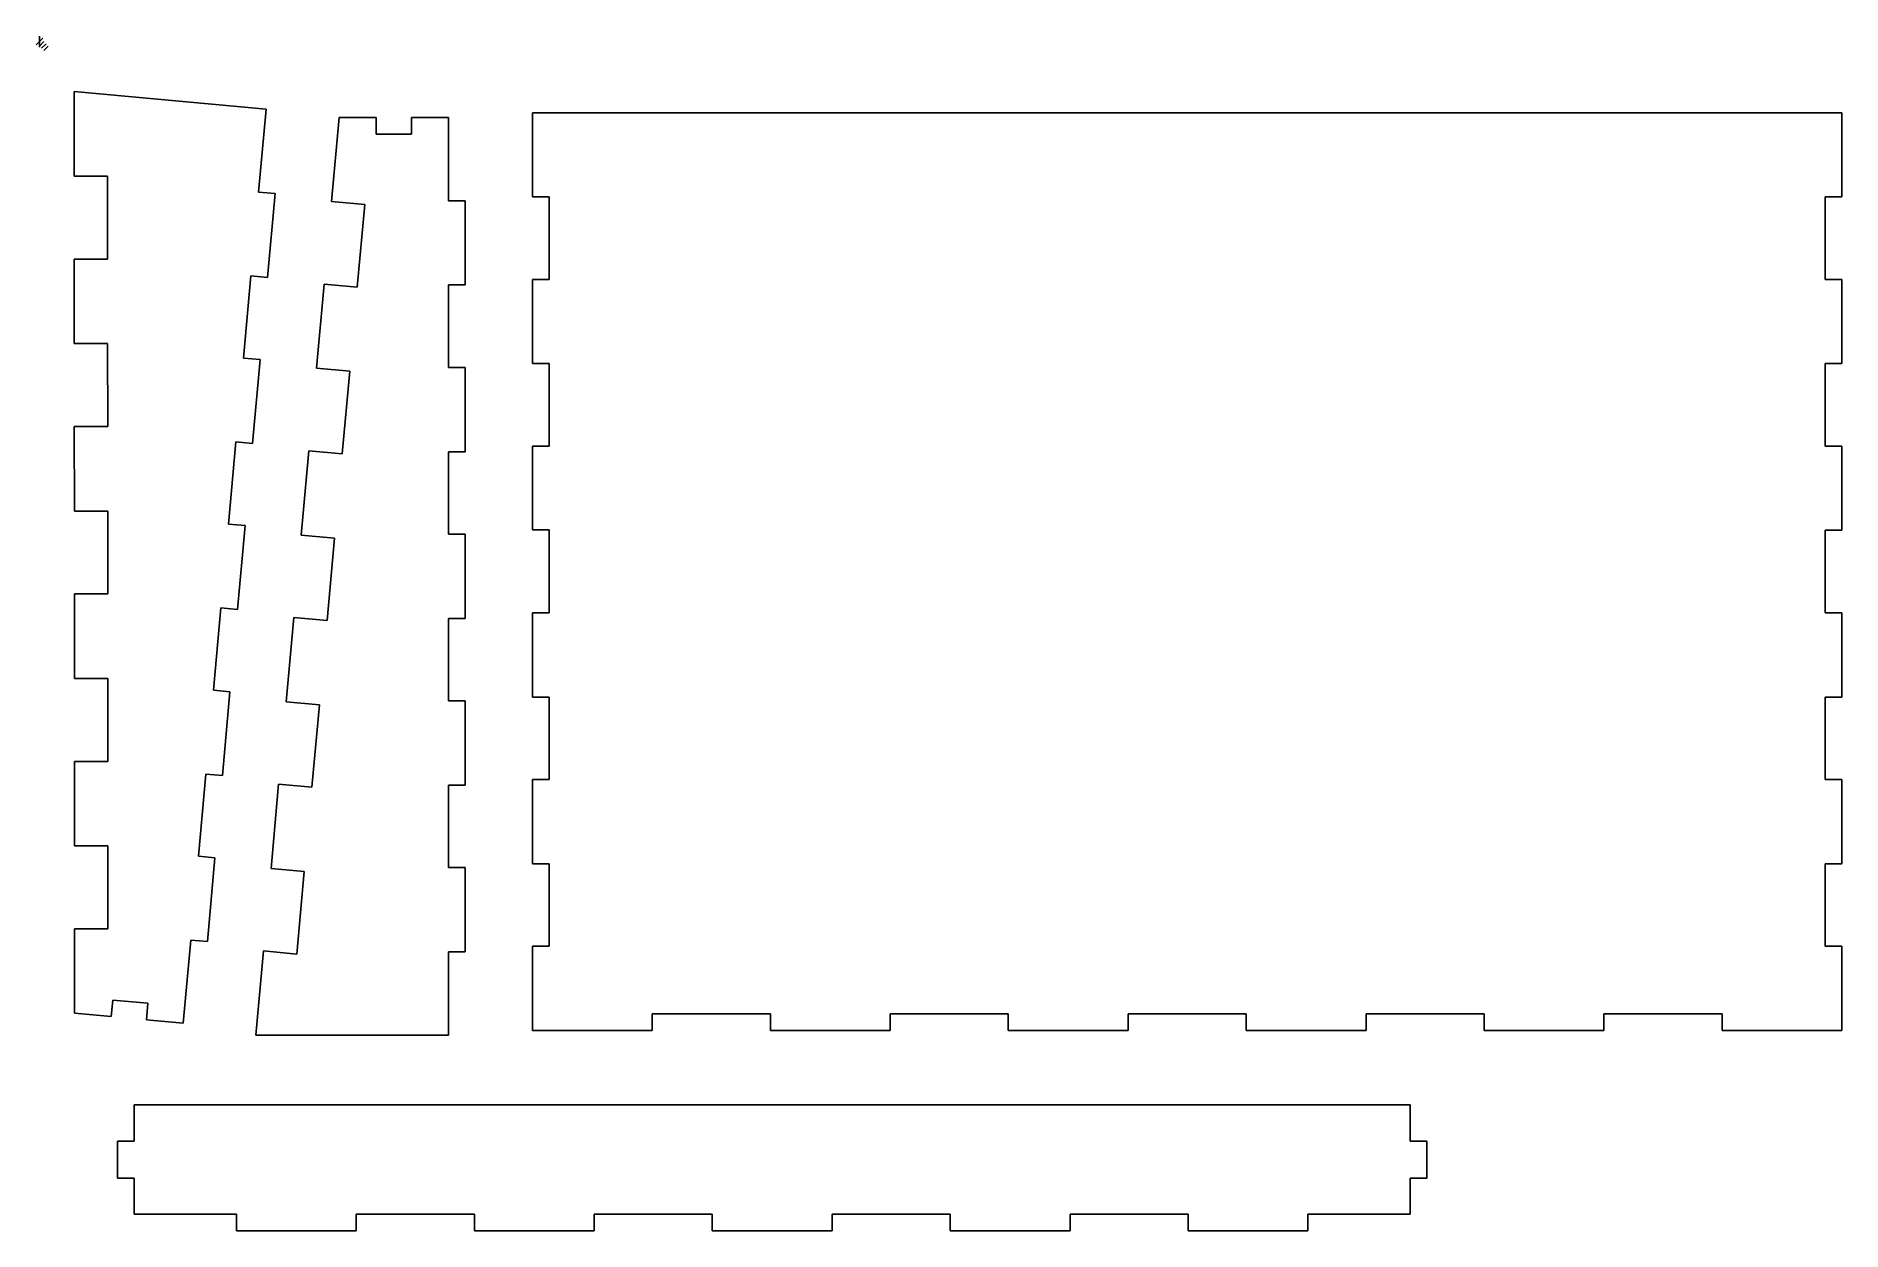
# Model space of a CAD drawing. Extents: x -1 to 461, y 16 to 321.
import ezdxf

# ---------------------------------------------------------------- set-up
doc = ezdxf.new("R2010")
doc.units = 0

msp = doc.modelspace()

# ---------------------------------------------------------------- linework, layer by layer
for p, q in [((57.992242, 302.755458), (8.904542, 307.199668)), ((8.904542, 307.199668), (8.91188, 285.555068)), ((56.068162, 281.509158), (57.992242, 302.755458)), ((74.78667, 279.07924), (76.74454, 300.61584)), ((76.74454, 300.61584), (86.193, 300.616)), ((86.193, 300.616), (86.193, 296.349)), ((95.2241, 296.349), (95.2241, 300.616)), ((95.2241, 300.616), (104.682, 300.616)), ((104.682, 300.616), (104.682, 279.282)), ((461.334, 301.822), (126.188, 301.822)), ((126.188, 301.822), (126.188, 280.275)), ((461.334, 280.275), (461.334, 301.822)), ((86.193, 296.349), (95.2241, 296.349)), ((8.91188, 285.555068), (17.44492, 285.558172)), ((17.44492, 285.558172), (17.452258, 264.350372)), ((60.317292, 281.124461), (56.068162, 281.509158)), ((58.373972, 259.665761), (60.317292, 281.124461)), ((83.28495, 278.306657), (74.78667, 279.07924)), ((81.36487, 257.185857), (83.28495, 278.306657)), ((104.682, 279.282), (108.949, 279.282)), ((108.949, 279.282), (108.949, 257.736)), ((126.188, 280.275), (130.454, 280.275)), ((130.454, 280.275), (130.454, 259.155)), ((457.068, 259.155), (457.068, 280.275)), ((457.068, 280.275), (461.334, 280.275)), ((17.452258, 264.350372), (8.919188, 264.347268)), ((8.919188, 264.347268), (8.92681, 242.713)), ((52.220012, 239.016658), (54.124842, 260.050458)), ((54.124842, 260.050458), (58.373972, 259.665761)), ((130.454, 259.155), (126.188, 259.155)), ((126.188, 259.155), (126.188, 237.609)), ((461.334, 259.155), (457.068, 259.155)), ((461.334, 237.609), (461.334, 259.155)), ((70.90788, 236.412612), (72.86659, 257.958412)), ((72.86659, 257.958412), (81.36487, 257.185857)), ((108.949, 257.736), (104.682, 257.736)), ((104.682, 257.736), (104.682, 236.616)), ((8.92681, 242.713), (17.45988, 242.716104)), ((17.45988, 242.716104), (17.467218, 221.508304)), ((56.469142, 238.631961), (52.220012, 239.016658)), ((54.525822, 217.173261), (56.469142, 238.631961)), ((79.40616, 235.640029), (70.90788, 236.412612)), ((104.682, 236.616), (108.949, 236.616)), ((108.949, 236.616), (108.949, 215.069)), ((126.188, 237.609), (130.454, 237.609)), ((130.454, 237.609), (130.454, 216.489)), ((457.068, 216.489), (457.068, 237.609)), ((457.068, 237.609), (461.334, 237.609)), ((77.48608, 214.519229), (79.40616, 235.640029)), ((17.467218, 221.508304), (8.934148, 221.5052)), ((8.934148, 221.5052), (8.941486, 199.8707)), ((48.371862, 196.524158), (50.276692, 217.557958)), ((50.276692, 217.557958), (54.525822, 217.173261)), ((67.02909, 193.745984), (68.9878, 215.291784)), ((68.9878, 215.291784), (77.48608, 214.519229)), ((108.949, 215.069), (104.682, 215.069)), ((104.682, 215.069), (104.682, 193.949)), ((130.454, 216.489), (126.188, 216.489)), ((126.188, 216.489), (126.188, 195.049)), ((461.334, 216.489), (457.068, 216.489)), ((461.334, 194.942), (461.334, 216.489)), ((8.941486, 199.8707), (17.474556, 199.873804)), ((17.474556, 199.873804), (17.481893, 178.666004)), ((52.620992, 196.139461), (48.371862, 196.524158)), ((50.677672, 174.680761), (52.620992, 196.139461)), ((126.188, 195.049), (130.454, 195.049)), ((130.454, 195.049), (130.454, 173.822)), ((457.068, 173.822), (457.068, 194.942)), ((457.068, 194.942), (461.334, 194.942)), ((75.52737, 192.973401), (67.02909, 193.745984)), ((73.60729, 171.852601), (75.52737, 192.973401)), ((104.682, 193.949), (108.949, 193.949)), ((108.949, 193.949), (108.949, 172.403)), ((17.481893, 178.666004), (8.948823, 178.6629)), ((8.948823, 178.6629), (8.956161, 157.0284)), ((44.523712, 154.031658), (46.428542, 175.065458)), ((46.428542, 175.065458), (50.677672, 174.680761)), ((63.1503, 151.079356), (65.10901, 172.625156)), ((65.10901, 172.625156), (73.60729, 171.852601)), ((108.949, 172.403), (104.682, 172.403)), ((104.682, 172.403), (104.682, 151.283)), ((130.454, 173.822), (126.188, 173.822)), ((126.188, 173.822), (126.188, 152.275)), ((461.334, 173.822), (457.068, 173.822)), ((461.334, 152.275), (461.334, 173.822)), ((8.956161, 157.0284), (17.489231, 157.031504)), ((17.489231, 157.031504), (17.496569, 135.823704)), ((48.772842, 153.646961), (44.523712, 154.031658)), ((46.829522, 132.188261), (48.772842, 153.646961)), ((71.64858, 150.306773), (63.1503, 151.079356)), ((69.7285, 129.185973), (71.64858, 150.306773)), ((104.682, 151.283), (108.949, 151.283)), ((108.949, 151.283), (108.949, 129.736)), ((126.188, 152.275), (130.454, 152.275)), ((130.454, 152.275), (130.454, 131.155)), ((457.068, 131.155), (457.068, 152.275)), ((457.068, 152.275), (461.334, 152.275)), ((17.496569, 135.823704), (8.963499, 135.8206)), ((8.963499, 135.8206), (8.970837, 114.1861)), ((40.675562, 111.539158), (42.580392, 132.572958)), ((42.580392, 132.572958), (46.829522, 132.188261)), ((59.27151, 108.412728), (61.23022, 129.958528)), ((61.23022, 129.958528), (69.7285, 129.185973)), ((108.949, 129.736), (104.682, 129.736)), ((104.682, 129.736), (104.682, 108.616)), ((130.454, 131.155), (126.188, 131.155)), ((126.188, 131.155), (126.188, 109.609)), ((461.334, 131.155), (457.068, 131.155)), ((461.334, 109.609), (461.334, 131.155)), ((8.970837, 114.1861), (17.503907, 114.189204)), ((17.503907, 114.189204), (17.511244, 92.981404)), ((44.924692, 111.154461), (40.675562, 111.539158)), ((42.981372, 89.695761), (44.924692, 111.154461)), ((67.76979, 107.640145), (59.27151, 108.412728)), ((65.84971, 86.519345), (67.76979, 107.640145)), ((104.682, 108.616), (108.949, 108.616)), ((108.949, 108.616), (108.949, 87.0693)), ((126.188, 109.609), (130.454, 109.609)), ((130.454, 109.609), (130.454, 88.4888)), ((457.068, 88.4888), (457.068, 109.609)), ((457.068, 109.609), (461.334, 109.609)), ((17.511244, 92.981404), (8.978174, 92.9783)), ((8.978174, 92.9783), (8.985512, 71.3531)), ((36.808162, 68.834158), (38.732242, 90.080458)), ((38.732242, 90.080458), (42.981372, 89.695761)), ((130.454, 88.4888), (126.188, 88.4888)), ((126.188, 88.4888), (126.188, 66.9421)), ((461.334, 88.4888), (457.068, 88.4888)), ((461.334, 66.9421), (461.334, 88.4888)), ((55.3918, 65.736), (57.35143, 87.2919)), ((57.35143, 87.2919), (65.84971, 86.519345)), ((108.949, 87.0693), (104.682, 87.0693)), ((104.682, 87.0693), (104.682, 65.736)), ((18.395212, 70.501185), (18.780022, 74.750465)), ((18.780022, 74.750465), (27.774042, 73.93617)), ((8.985512, 71.3531), (18.395212, 70.501185)), ((27.774042, 73.93617), (27.389232, 69.68692)), ((27.389232, 69.68692), (36.808162, 68.834158)), ((156.85, 66.9421), (156.85, 71.2088)), ((156.85, 71.2088), (187.085, 71.2088)), ((187.085, 71.2088), (187.085, 66.9421)), ((217.746, 66.9421), (217.746, 71.2088)), ((217.746, 71.2088), (247.982, 71.2088)), ((247.982, 71.2088), (247.982, 66.9421)), ((278.643, 66.9421), (278.643, 71.2088)), ((278.643, 71.2088), (308.879, 71.2088)), ((308.879, 71.2088), (308.879, 66.9421)), ((339.54, 66.9421), (339.54, 71.2088)), ((339.54, 71.2088), (369.775, 71.2088)), ((369.775, 71.2088), (369.775, 66.9421)), ((400.437, 66.9421), (400.437, 71.2088)), ((400.437, 71.2088), (430.672, 71.2088)), ((430.672, 71.2088), (430.672, 66.9421)), ((104.682, 65.736), (55.3918, 65.736)), ((126.188, 66.9421), (156.85, 66.9421)), ((187.085, 66.9421), (217.746, 66.9421)), ((247.982, 66.9421), (278.643, 66.9421)), ((308.879, 66.9421), (339.54, 66.9421)), ((369.775, 66.9421), (400.437, 66.9421)), ((430.672, 66.9421), (461.334, 66.9421)), ((24.2385, 47.8821), (350.852, 47.8821)), ((24.2385, 38.6377), (24.2385, 47.8821)), ((350.852, 47.8821), (350.852, 38.6377)), ((19.9719, 29.1799), (19.9719, 38.6377)), ((19.9719, 38.6377), (24.2385, 38.6377)), ((350.852, 38.6377), (355.118, 38.6377)), ((355.118, 38.6377), (355.118, 29.1799)), ((24.2385, 29.1799), (19.9719, 29.1799)), ((24.2385, 19.9354), (24.2385, 29.1799)), ((355.118, 29.1799), (350.852, 29.1799)), ((350.852, 29.1799), (350.852, 19.9354)), ((50.4203, 19.9354), (24.2385, 19.9354)), ((50.4203, 15.6688), (50.4203, 19.9354)), ((111.317, 19.9354), (81.0821, 19.9354)), ((81.0821, 19.9354), (81.0821, 15.6688)), ((111.317, 15.6688), (111.317, 19.9354)), ((172.214, 19.9354), (141.979, 19.9354)), ((141.979, 19.9354), (141.979, 15.6688)), ((172.214, 15.6688), (172.214, 19.9354)), ((233.111, 19.9354), (202.876, 19.9354)), ((202.876, 19.9354), (202.876, 15.6688)), ((233.111, 15.6688), (233.111, 19.9354)), ((294.008, 19.9354), (263.773, 19.9354)), ((263.773, 19.9354), (263.773, 15.6688)), ((294.008, 15.6688), (294.008, 19.9354)), ((350.852, 19.9354), (324.67, 19.9354)), ((324.67, 19.9354), (324.67, 15.6688)), ((81.0821, 15.6688), (50.4203, 15.6688)), ((141.979, 15.6688), (111.317, 15.6688)), ((202.876, 15.6688), (172.214, 15.6688)), ((263.773, 15.6688), (233.111, 15.6688)), ((324.67, 15.6688), (294.008, 15.6688))]:
    msp.add_line(p, q)
at = {"layer": 'Layer 1'}
for p, q in [((0.846666, 320.847), (-0.846666, 319.153)), ((0, 321.411), (0, 318.589)), ((1.12889, 320), (0, 318.87111)), ((1.69333, 319.436), (0.56444, 318.30711)), ((2.25778, 318.871), (1.12889, 317.74211))]:
    msp.add_line(p, q, dxfattribs=at)

doc.saveas('drawing.dxf')
